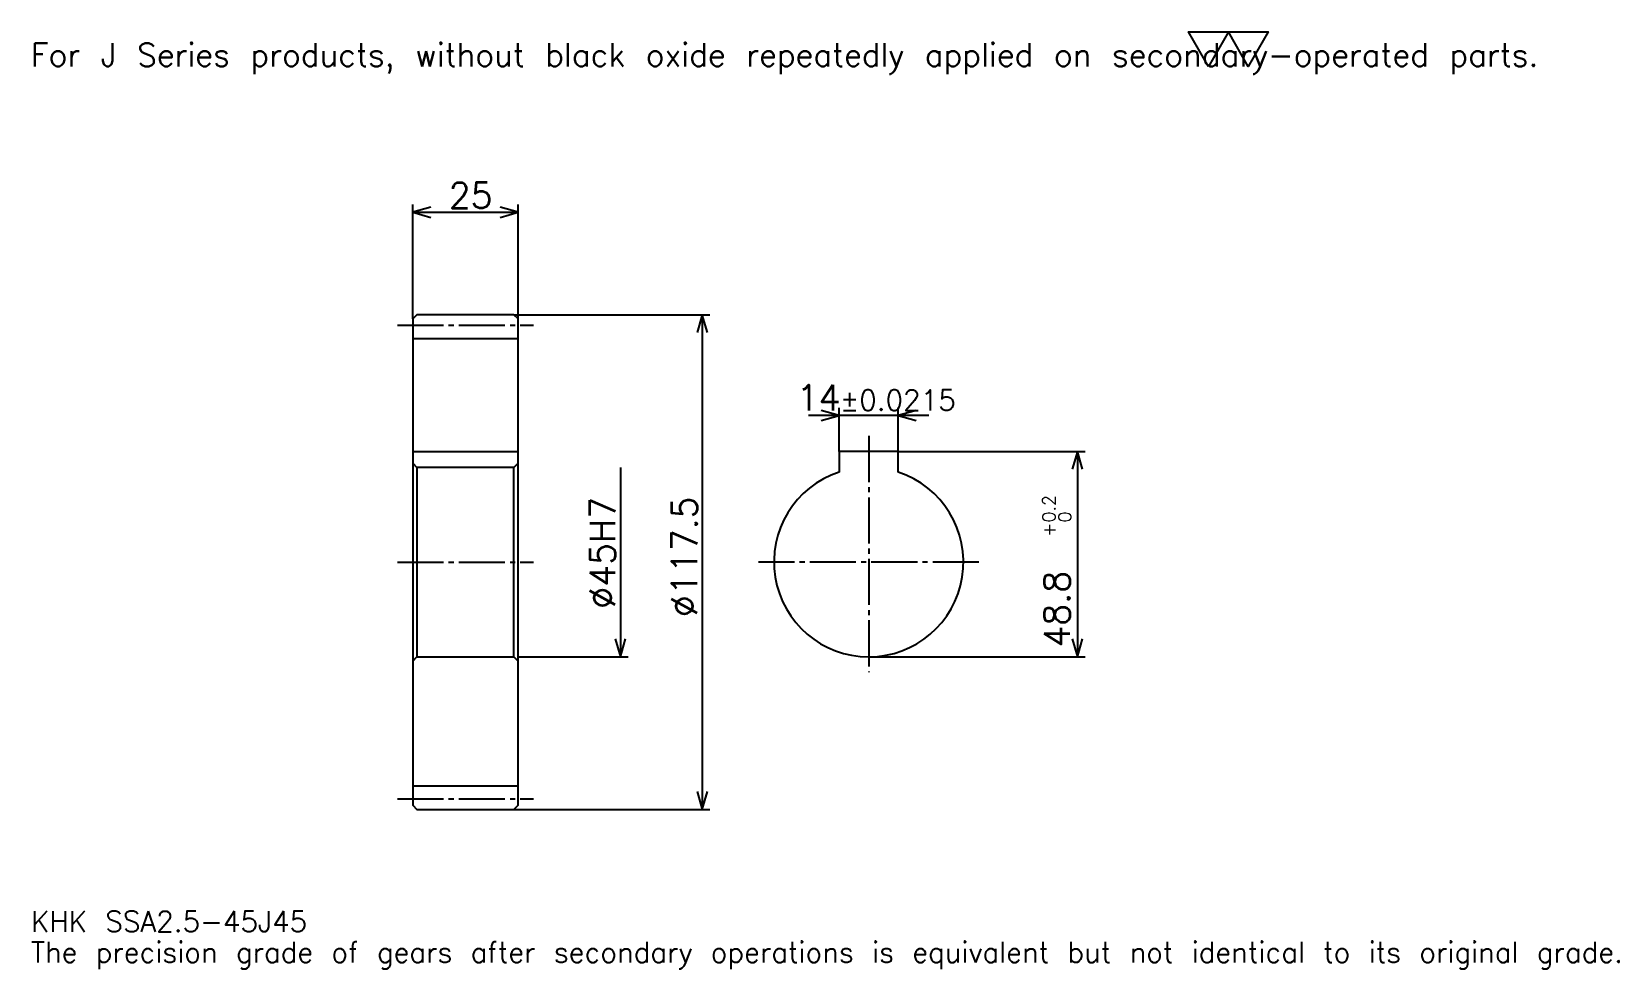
# Model space of a CAD drawing. Extents: x 12 to 389, y 4 to 227.
import ezdxf

# ---------------------------------------------------------------- set-up
doc = ezdxf.new("R2010")
doc.units = 0
doc.linetypes.add('DASHDOT', pattern=[14.592392, 10.944293, -1.216033, 1.216033, -1.216033])
doc.layers.get('0').update_dxf_attribs({"linetype": 'CONTINUOUS'})
doc.layers.add('DASHDOT', color=6, linetype='DASHDOT')
doc.styles.add('KANJI', font='TXT', dxfattribs={"bigfont": 'BIGFONT'})

msp = doc.modelspace()

# ---------------------------------------------------------------- linework, layer by layer
at = {"color": 5}
for p, q in [((102.865494, 159.908295), (102.865494, 186.052979)), ((127.865494, 159.908295), (127.865494, 186.052979)), ((102.865494, 184.228943), (127.865494, 184.228943)), ((102.865494, 158.908295), (102.865494, 159.908295)), ((126.865494, 159.908295), (127.865494, 159.908295)), ((127.865494, 159.908295), (173.466721, 159.908295)), ((127.865494, 158.908295), (127.865494, 159.908295)), ((171.64267, 159.908295), (171.64267, 42.408287)), ((225.463318, 135.97052), (196.870926, 135.97052)), ((204.167114, 127.458282), (204.167114, 137.794556)), ((218.167114, 127.458282), (218.167114, 137.794556)), ((218.167114, 127.458282), (262.552307, 127.458282)), ((260.728271, 127.458282), (260.728271, 78.658287)), ((152.186142, 123.658287), (152.186142, 78.658287)), ((127.865494, 78.658287), (154.010193, 78.658287)), ((211.167114, 78.658287), (262.552307, 78.658287)), ((126.865494, 42.408287), (127.865494, 42.408287)), ((127.865494, 42.408287), (173.466721, 42.408287))]:
    msp.add_line(p, q, dxfattribs=at)
at = {"color": 4}
for p, q in [((102.865494, 154.283295), (127.865494, 154.283295)), ((102.865494, 127.458282), (127.865494, 127.458282)), ((127.865494, 124.658287), (126.865494, 123.658287)), ((102.865494, 77.658287), (103.865494, 78.658287)), ((127.865494, 77.658287), (126.865494, 78.658287)), ((102.865494, 48.033287), (127.865494, 48.033287))]:
    msp.add_line(p, q, dxfattribs=at)
at = {"color": 7}
msp.add_lwpolyline([(291.847839, 218.885864), (287.105316, 227.106247), (306.075409, 227.106247), (301.332886, 218.885864), (296.590363, 227.106247), (291.847839, 218.885864)], dxfattribs=at)
at = {"color": 5}
for points in [[(107.121605, 185.444977), (102.865494, 184.228943), (107.121605, 183.012909)], [(123.609375, 183.012909), (127.865494, 184.228943), (123.609375, 185.444977)], [(172.858704, 155.652176), (171.64267, 159.908295), (170.426636, 155.652176)], [(199.911011, 134.754486), (204.167114, 135.97052), (199.911011, 137.186554)], [(222.423233, 137.186554), (218.167114, 135.97052), (222.423233, 134.754486)], [(261.944275, 123.202171), (260.728271, 127.458282), (259.512207, 123.202171)], [(150.970108, 82.914398), (152.186142, 78.658287), (153.402176, 82.914398)], [(259.512207, 82.914398), (260.728271, 78.658287), (261.944275, 82.914398)], [(170.426636, 46.664402), (171.64267, 42.408287), (172.858704, 46.664402)]]:
    msp.add_lwpolyline(points, dxfattribs=at)
at = {"color": 4}
for points in [[(102.865494, 77.658287), (102.865494, 43.408287), (103.865494, 42.408287), (126.865494, 42.408287), (127.865494, 43.408287), (127.865494, 158.908295), (126.865494, 159.908295), (103.865494, 159.908295), (102.865494, 158.908295), (102.865494, 77.658287)], [(102.865494, 124.658287), (103.865494, 123.658287), (103.865494, 78.658287), (126.865494, 78.658287), (126.865494, 123.658287), (103.865494, 123.658287)], [(218.167114, 122.541695), (218.167114, 127.458282), (204.167114, 127.458282), (204.167114, 122.541695)]]:
    msp.add_lwpolyline(points, dxfattribs=at)
msp.add_arc((211.167114, 101.158287), 22.5, 108.12620381, 71.87379619, dxfattribs=at)
at = {"layer": 'DASHDOT', "color": 7}
for p, q in [((99.2174, 157.408295), (131.513596, 157.408295)), ((211.167114, 131.106384), (211.167114, 75.010193)), ((99.2174, 101.158287), (131.513596, 101.158287)), ((237.315216, 101.158287), (185.019028, 101.158287)), ((99.2174, 44.908287), (131.513596, 44.908287))]:
    msp.add_line(p, q, dxfattribs=at)

# ---------------------------------------------------------------- texts
at = {"color": 7, "style": 'KANJI'}
for s, height, p in [('For J Series products, without black oxide repeatedly applied on secondary-operated parts.', 5.472147, (12.160326, 218.885864)), ('25', 6.080163, (111.413391, 185.201752)), ('14', 6.080163, (194.056335, 137.186554)), ('%%p0.0215', 4.86413, (204.33107, 137.186554)), ('KHK SSA2.5-45J45', 4.86413, (12.160326, 13.376359)), ('The precision grade of gears after secondary operations is equivalent but not identical to its original grade.', 4.86413, (12.160326, 6.080163))]:
    msp.add_text(s, height=height, dxfattribs=at).set_placement(p)
for s, height, p in [('%%c45H7', 6.080163, (150.970108, 90.061989)), ('%%c117.5', 6.080163, (170.426636, 88.085938)), ('0.2', 3.040082, (255.499313, 110.563805)), ('+', 3.040082, (255.499313, 107.158913)), ('0', 3.040082, (259.269012, 110.563805)), ('48.8', 6.080163, (258.904205, 80.841568))]:
    msp.add_text(s, height=height, rotation=90, dxfattribs=at).set_placement(p)

doc.saveas('drawing.dxf')
